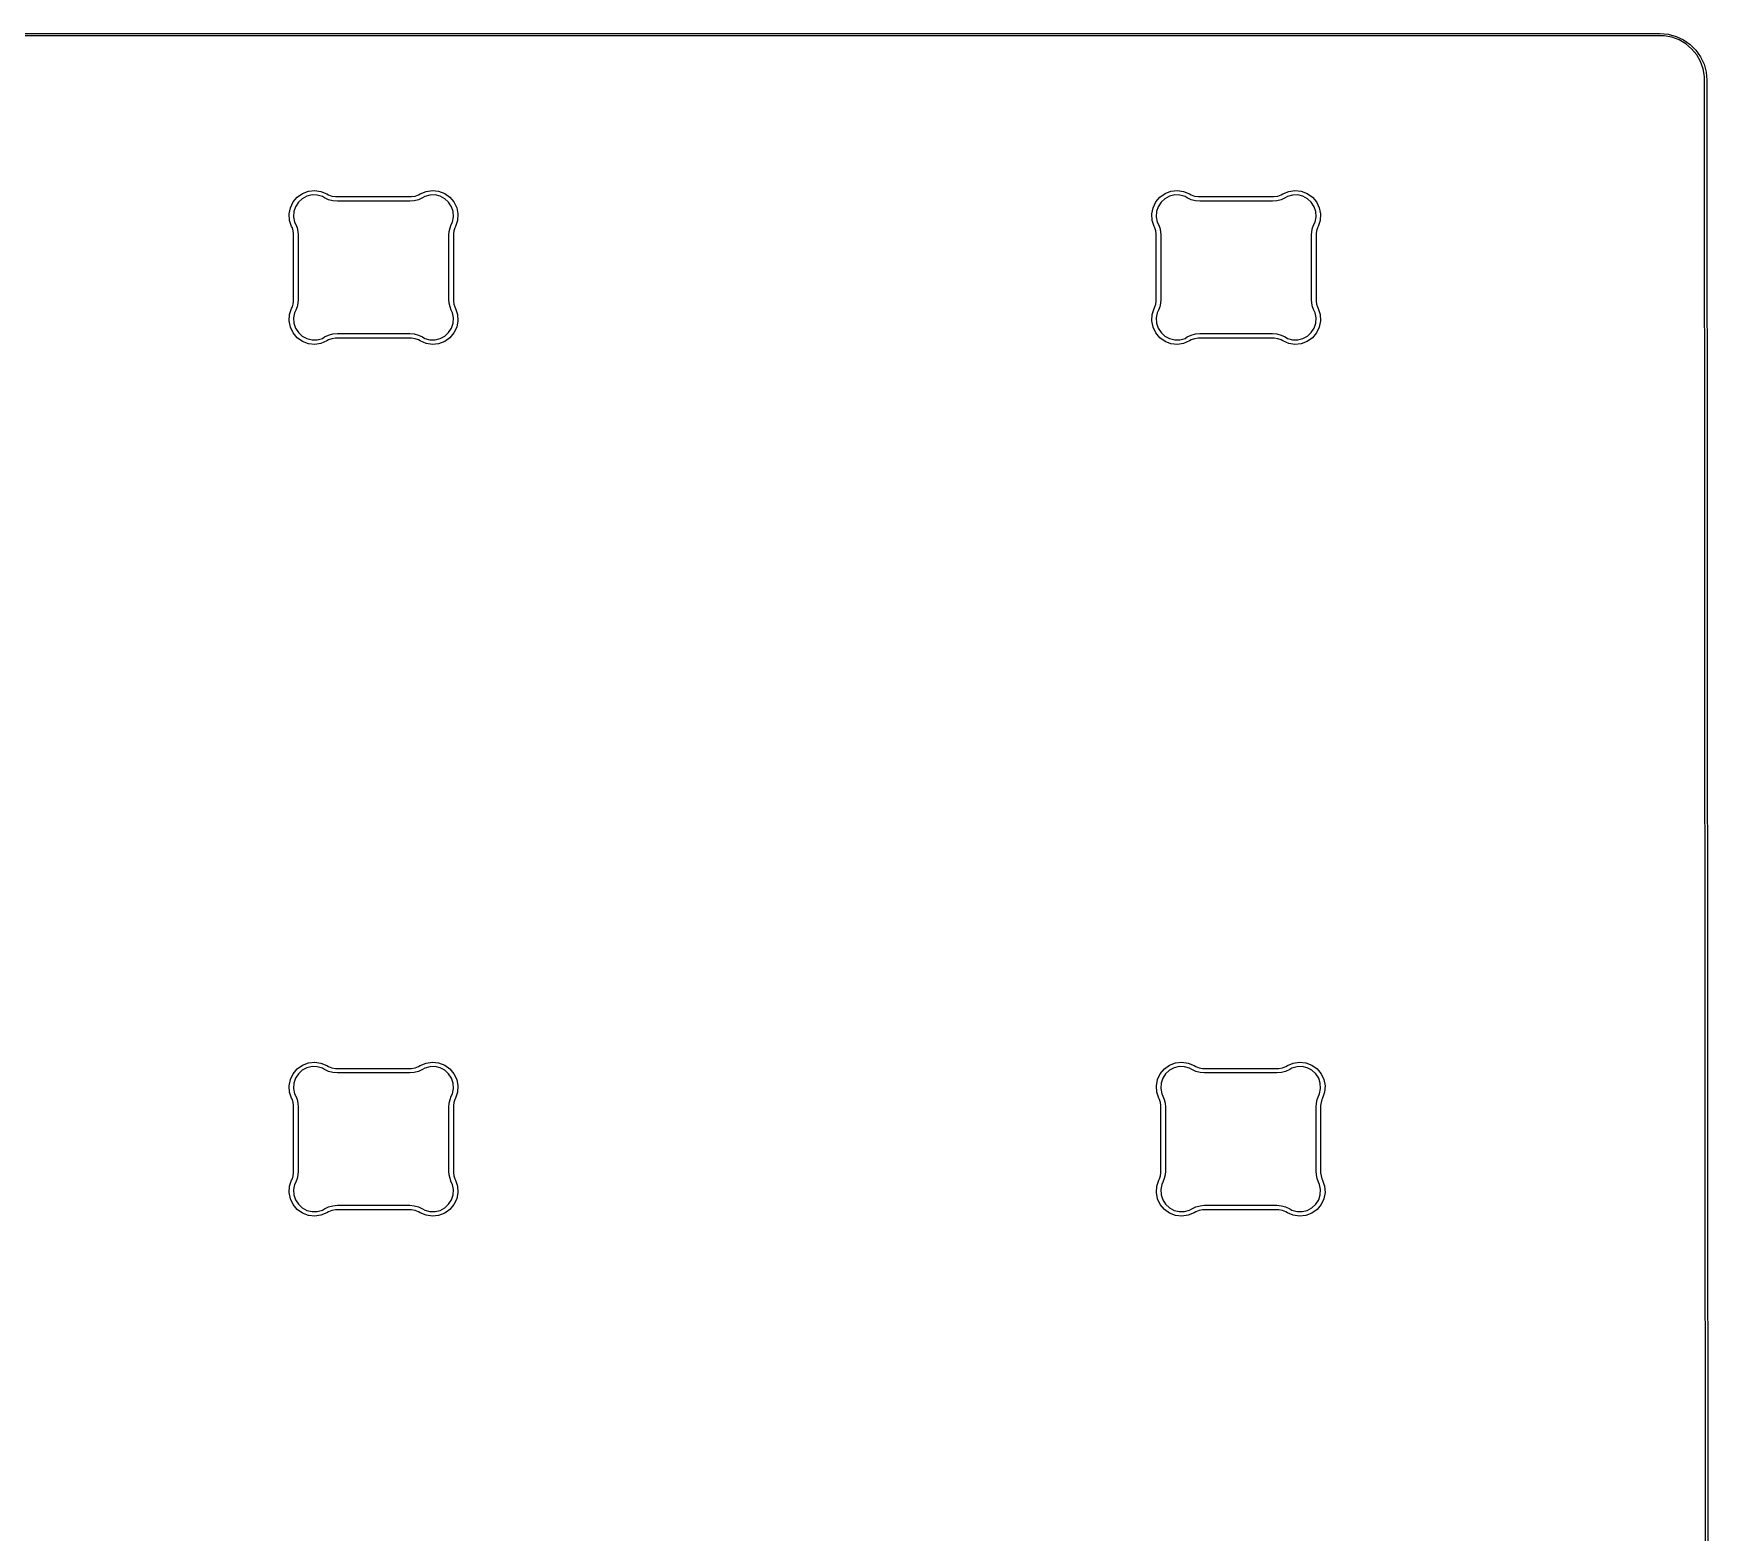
# Model space of a CAD drawing. Header units: inches. Extents: x 0.1 to 12.1, y -5.6 to -1.9.
# Drawn here: x 10.64 to 12.085, y -3.455 to -2.162 of the extents above; entities that cross this region are included whole.
import ezdxf

# ---------------------------------------------------------------- set-up
doc = ezdxf.new("R2010")
doc.units = ezdxf.units.IN
doc.header["$MEASUREMENT"] = 0
doc.layers.add('Edge.Cuts', color=254, linetype='CONTINUOUS', true_color=0xd0d2cd)

msp = doc.modelspace()

# ---------------------------------------------------------------- linework, layer by layer
at = {"layer": 'Edge.Cuts', "linetype": 'CONTINUOUS'}
for p, q in [((10.5827, -2.1624), (12.0047, -2.1624)), ((12.0047, -2.1644), (10.5827, -2.1644)), ((12.0047, -2.1624), (12.0433, -2.1624)), ((12.0433, -2.1644), (12.0047, -2.1644)), ((12.0047, -2.1644), (12.0047, -2.1644)), ((12.0047, -2.1644), (12.0047, -2.1644)), ((12.0433, -2.1624), (12.0433, -2.1624)), ((12.0433, -2.1624), (12.0433, -2.1624)), ((12.0433, -2.1624), (12.0503, -2.1631)), ((12.0467, -2.1644), (12.0433, -2.1644)), ((12.0533, -2.1656), (12.0467, -2.1644)), ((12.0503, -2.1631), (12.0571, -2.1649)), ((12.0596, -2.1679), (12.0533, -2.1656)), ((12.0571, -2.1649), (12.0635, -2.1678)), ((12.0654, -2.1712), (12.0596, -2.1679)), ((12.0635, -2.1678), (12.0692, -2.1719)), ((12.0705, -2.1755), (12.0654, -2.1712)), ((12.0692, -2.1719), (12.0742, -2.1768)), ((12.0749, -2.1807), (12.0705, -2.1755)), ((12.0742, -2.1768), (12.0782, -2.1826)), ((12.0782, -2.1865), (12.0749, -2.1807)), ((12.0782, -2.1826), (12.0812, -2.189)), ((12.0805, -2.1928), (12.0782, -2.1865)), ((12.0817, -2.1994), (12.0805, -2.1928)), ((12.0812, -2.189), (12.083, -2.1958)), ((12.083, -2.1958), (12.0837, -2.2028)), ((12.0817, -2.2028), (12.0817, -2.1994)), ((12.0831, -4.3751), (12.0817, -2.2028)), ((12.0837, -2.2028), (12.0837, -2.2028)), ((12.0837, -2.2028), (12.085, -4.3751)), ((10.8618, -2.3127), (10.8642, -2.3077)), ((10.8642, -2.3077), (10.8677, -2.3035)), ((10.8687, -2.3079), (10.8663, -2.3118)), ((10.8677, -2.3035), (10.8722, -2.3003)), ((10.872, -2.3049), (10.8687, -2.3079)), ((10.876, -2.3027), (10.872, -2.3049)), ((10.8722, -2.3003), (10.8773, -2.2984)), ((10.8805, -2.3017), (10.876, -2.3027)), ((10.8773, -2.2984), (10.8828, -2.2978)), ((10.885, -2.3018), (10.8805, -2.3017)), ((10.8828, -2.2978), (10.8882, -2.2986)), ((10.8894, -2.303), (10.885, -2.3018)), ((10.8882, -2.2986), (10.8933, -2.3007)), ((10.8913, -2.3041), (10.8894, -2.303)), ((10.8948, -2.3058), (10.8913, -2.3041)), ((10.8933, -2.3007), (10.8947, -2.3015)), ((10.8947, -2.3015), (10.8976, -2.3026)), ((10.8985, -2.3068), (10.8948, -2.3058)), ((10.8976, -2.3026), (10.9007, -2.3031)), ((10.9023, -2.3071), (10.8985, -2.3068)), ((10.9007, -2.3031), (10.9023, -2.3031)), ((10.9023, -2.3031), (10.9648, -2.3031)), ((10.9648, -2.3071), (10.9023, -2.3071)), ((10.9648, -2.3031), (10.9664, -2.3031)), ((10.9686, -2.3068), (10.9648, -2.3071)), ((10.9664, -2.3031), (10.9695, -2.3026)), ((10.9723, -2.3058), (10.9686, -2.3068)), ((10.9695, -2.3026), (10.9724, -2.3015)), ((10.9757, -2.3041), (10.9723, -2.3058)), ((10.9724, -2.3015), (10.9737, -2.3007)), ((10.9737, -2.3007), (10.9788, -2.2986)), ((10.9737, -2.3007), (10.9737, -2.3007)), ((10.9777, -2.303), (10.9757, -2.3041)), ((10.9757, -2.3041), (10.9757, -2.3041)), ((10.9821, -2.3018), (10.9777, -2.303)), ((10.9788, -2.2986), (10.9843, -2.2978)), ((10.9866, -2.3017), (10.9821, -2.3018)), ((10.9843, -2.2978), (10.9897, -2.2984)), ((10.991, -2.3027), (10.9866, -2.3017)), ((10.9897, -2.2984), (10.9949, -2.3003)), ((10.995, -2.3049), (10.991, -2.3027)), ((10.9949, -2.3003), (10.9994, -2.3035)), ((10.9983, -2.3079), (10.995, -2.3049)), ((11.0008, -2.3118), (10.9983, -2.3079)), ((10.9994, -2.3035), (11.0029, -2.3077)), ((11.0029, -2.3077), (11.0053, -2.3127)), ((11.6059, -2.3127), (11.6083, -2.3077)), ((11.6083, -2.3077), (11.6118, -2.3035)), ((11.6128, -2.3079), (11.6104, -2.3118)), ((11.6118, -2.3035), (11.6163, -2.3003)), ((11.6161, -2.3049), (11.6128, -2.3079)), ((11.6201, -2.3027), (11.6161, -2.3049)), ((11.6163, -2.3003), (11.6214, -2.2984)), ((11.6246, -2.3017), (11.6201, -2.3027)), ((11.6214, -2.2984), (11.6269, -2.2978)), ((11.6291, -2.3018), (11.6246, -2.3017)), ((11.6269, -2.2978), (11.6323, -2.2986)), ((11.6335, -2.303), (11.6291, -2.3018)), ((11.6323, -2.2986), (11.6374, -2.3007)), ((11.6354, -2.3041), (11.6335, -2.303)), ((11.6389, -2.3058), (11.6354, -2.3041)), ((11.6374, -2.3007), (11.6388, -2.3015)), ((11.6388, -2.3015), (11.6417, -2.3026)), ((11.6425, -2.3068), (11.6389, -2.3058)), ((11.6417, -2.3026), (11.6448, -2.3031)), ((11.6463, -2.3071), (11.6425, -2.3068)), ((11.6448, -2.3031), (11.6463, -2.3031)), ((11.6463, -2.3031), (11.7089, -2.3031)), ((11.7089, -2.3071), (11.6463, -2.3071)), ((11.7089, -2.3031), (11.7105, -2.3031)), ((11.7127, -2.3068), (11.7089, -2.3071)), ((11.7105, -2.3031), (11.7135, -2.3026)), ((11.7164, -2.3058), (11.7127, -2.3068)), ((11.7135, -2.3026), (11.7165, -2.3015)), ((11.7198, -2.3041), (11.7164, -2.3058)), ((11.7165, -2.3015), (11.7178, -2.3007)), ((11.7178, -2.3007), (11.7229, -2.2986)), ((11.7178, -2.3007), (11.7178, -2.3007)), ((11.7218, -2.303), (11.7198, -2.3041)), ((11.7198, -2.3041), (11.7198, -2.3041)), ((11.7262, -2.3018), (11.7218, -2.303)), ((11.7229, -2.2986), (11.7283, -2.2978)), ((11.7307, -2.3017), (11.7262, -2.3018)), ((11.7283, -2.2978), (11.7338, -2.2984)), ((11.7351, -2.3027), (11.7307, -2.3017)), ((11.7338, -2.2984), (11.739, -2.3003)), ((11.7391, -2.3049), (11.7351, -2.3027)), ((11.739, -2.3003), (11.7434, -2.3035)), ((11.7424, -2.3079), (11.7391, -2.3049)), ((11.7449, -2.3118), (11.7424, -2.3079)), ((11.7434, -2.3035), (11.747, -2.3077)), ((11.747, -2.3077), (11.7493, -2.3127)), ((10.8608, -2.3181), (10.8618, -2.3127)), ((10.8611, -2.3236), (10.8608, -2.3181)), ((10.8629, -2.3288), (10.8611, -2.3236)), ((10.8648, -2.3161), (10.8646, -2.3206)), ((10.8646, -2.3206), (10.8654, -2.3251)), ((10.8663, -2.3118), (10.8648, -2.3161)), ((10.8654, -2.3251), (10.8664, -2.3271)), ((11.0006, -2.3271), (11.0016, -2.3251)), ((11.0022, -2.3161), (11.0008, -2.3118)), ((11.0016, -2.3251), (11.0025, -2.3206)), ((11.0025, -2.3206), (11.0022, -2.3161)), ((11.0059, -2.3236), (11.0042, -2.3288)), ((11.0053, -2.3127), (11.0063, -2.3181)), ((11.0063, -2.3181), (11.0059, -2.3236)), ((11.6049, -2.3181), (11.6059, -2.3127)), ((11.6052, -2.3236), (11.6049, -2.3181)), ((11.607, -2.3288), (11.6052, -2.3236)), ((11.6089, -2.3161), (11.6087, -2.3206)), ((11.6087, -2.3206), (11.6095, -2.3251)), ((11.6104, -2.3118), (11.6089, -2.3161)), ((11.6095, -2.3251), (11.6105, -2.3271)), ((11.7447, -2.3271), (11.7457, -2.3251)), ((11.7463, -2.3161), (11.7449, -2.3118)), ((11.7457, -2.3251), (11.7466, -2.3206)), ((11.7466, -2.3206), (11.7463, -2.3161)), ((11.75, -2.3236), (11.7483, -2.3288)), ((11.7493, -2.3127), (11.7504, -2.3181)), ((11.7504, -2.3181), (11.75, -2.3236)), ((10.8635, -2.33), (10.8629, -2.3288)), ((10.8642, -2.3326), (10.8635, -2.33)), ((10.8646, -2.3352), (10.8642, -2.3326)), ((10.8646, -2.3365), (10.8646, -2.3352)), ((10.8646, -2.3918), (10.8646, -2.3365)), ((10.8664, -2.3271), (10.8664, -2.3271)), ((10.8664, -2.3271), (10.8676, -2.3301)), ((10.8676, -2.3301), (10.8683, -2.3333)), ((10.8683, -2.3333), (10.8686, -2.3365)), ((10.8686, -2.3365), (10.8686, -2.3918)), ((10.9985, -2.3365), (10.9987, -2.3333)), ((10.9985, -2.3918), (10.9985, -2.3365)), ((10.9985, -2.3365), (10.9985, -2.3365)), ((10.9985, -2.3365), (10.9985, -2.3365)), ((10.9987, -2.3333), (10.9995, -2.3301)), ((10.9995, -2.3301), (11.0006, -2.3271)), ((11.0006, -2.3271), (11.0006, -2.3271)), ((11.0006, -2.3271), (11.0006, -2.3271)), ((11.0028, -2.3326), (11.0024, -2.3352)), ((11.0024, -2.3352), (11.0024, -2.3365)), ((11.0024, -2.3365), (11.0024, -2.3918)), ((11.0036, -2.33), (11.0028, -2.3326)), ((11.0042, -2.3288), (11.0036, -2.33)), ((11.0042, -2.3288), (11.0042, -2.3288)), ((11.6075, -2.33), (11.607, -2.3288)), ((11.6083, -2.3326), (11.6075, -2.33)), ((11.6087, -2.3352), (11.6083, -2.3326)), ((11.6087, -2.3365), (11.6087, -2.3352)), ((11.6087, -2.3918), (11.6087, -2.3365)), ((11.6105, -2.3271), (11.6105, -2.3271)), ((11.6105, -2.3271), (11.6117, -2.3301)), ((11.6117, -2.3301), (11.6124, -2.3333)), ((11.6124, -2.3333), (11.6127, -2.3365)), ((11.6127, -2.3365), (11.6127, -2.3918)), ((11.7426, -2.3365), (11.7428, -2.3333)), ((11.7426, -2.3918), (11.7426, -2.3365)), ((11.7426, -2.3365), (11.7426, -2.3365)), ((11.7426, -2.3365), (11.7426, -2.3365)), ((11.7428, -2.3333), (11.7435, -2.3301)), ((11.7435, -2.3301), (11.7447, -2.3271)), ((11.7447, -2.3271), (11.7447, -2.3271)), ((11.7447, -2.3271), (11.7447, -2.3271)), ((11.7469, -2.3326), (11.7465, -2.3352)), ((11.7465, -2.3352), (11.7465, -2.3365)), ((11.7465, -2.3365), (11.7465, -2.3918)), ((11.7477, -2.33), (11.7469, -2.3326)), ((11.7483, -2.3288), (11.7477, -2.33)), ((11.7483, -2.3288), (11.7483, -2.3288)), ((10.8629, -2.3995), (10.8635, -2.3983)), ((10.8635, -2.3983), (10.8642, -2.3958)), ((10.8642, -2.3958), (10.8646, -2.3932)), ((10.8646, -2.3932), (10.8646, -2.3918)), ((10.8646, -2.3918), (10.8646, -2.3918)), ((10.8676, -2.3982), (10.8664, -2.4012)), ((10.8683, -2.3951), (10.8676, -2.3982)), ((10.8686, -2.3918), (10.8683, -2.3951)), ((10.8686, -2.3918), (10.8686, -2.3918)), ((10.9987, -2.3951), (10.9985, -2.3918)), ((10.9995, -2.3982), (10.9987, -2.3951)), ((11.0006, -2.4012), (10.9995, -2.3982)), ((11.0024, -2.3918), (11.0024, -2.3918)), ((11.0024, -2.3918), (11.0024, -2.3932)), ((11.0024, -2.3932), (11.0028, -2.3958)), ((11.0028, -2.3958), (11.0036, -2.3983)), ((11.0036, -2.3983), (11.0042, -2.3995)), ((11.607, -2.3995), (11.6075, -2.3983)), ((11.6075, -2.3983), (11.6083, -2.3958)), ((11.6083, -2.3958), (11.6087, -2.3932)), ((11.6087, -2.3932), (11.6087, -2.3918)), ((11.6087, -2.3918), (11.6087, -2.3918)), ((11.6117, -2.3982), (11.6105, -2.4012)), ((11.6124, -2.3951), (11.6117, -2.3982)), ((11.6127, -2.3918), (11.6124, -2.3951)), ((11.6127, -2.3918), (11.6127, -2.3918)), ((11.7428, -2.3951), (11.7426, -2.3918)), ((11.7435, -2.3982), (11.7428, -2.3951)), ((11.7447, -2.4012), (11.7435, -2.3982)), ((11.7465, -2.3918), (11.7465, -2.3918)), ((11.7465, -2.3918), (11.7465, -2.3932)), ((11.7465, -2.3932), (11.7469, -2.3958)), ((11.7469, -2.3958), (11.7477, -2.3983)), ((11.7477, -2.3983), (11.7483, -2.3995)), ((10.8608, -2.4102), (10.8611, -2.4048)), ((10.8618, -2.4156), (10.8608, -2.4102)), ((10.8611, -2.4048), (10.8629, -2.3995)), ((10.8654, -2.4033), (10.8646, -2.4077)), ((10.8646, -2.4077), (10.8648, -2.4123)), ((10.8648, -2.4123), (10.8663, -2.4166)), ((10.8664, -2.4012), (10.8654, -2.4033)), ((11.0016, -2.4033), (11.0006, -2.4012)), ((11.0008, -2.4166), (11.0022, -2.4123)), ((11.0025, -2.4077), (11.0016, -2.4033)), ((11.0022, -2.4123), (11.0025, -2.4077)), ((11.0042, -2.3995), (11.0042, -2.3995)), ((11.0042, -2.3995), (11.0059, -2.4048)), ((11.0063, -2.4102), (11.0053, -2.4156)), ((11.0059, -2.4048), (11.0063, -2.4102)), ((11.6049, -2.4102), (11.6052, -2.4048)), ((11.6059, -2.4156), (11.6049, -2.4102)), ((11.6052, -2.4048), (11.607, -2.3995)), ((11.6095, -2.4033), (11.6087, -2.4077)), ((11.6087, -2.4077), (11.6089, -2.4123)), ((11.6089, -2.4123), (11.6104, -2.4166)), ((11.6105, -2.4012), (11.6095, -2.4033)), ((11.7457, -2.4033), (11.7447, -2.4012)), ((11.7449, -2.4166), (11.7463, -2.4123)), ((11.7466, -2.4077), (11.7457, -2.4033)), ((11.7463, -2.4123), (11.7466, -2.4077)), ((11.7483, -2.3995), (11.7483, -2.3995)), ((11.7483, -2.3995), (11.75, -2.4048)), ((11.7504, -2.4102), (11.7493, -2.4156)), ((11.75, -2.4048), (11.7504, -2.4102)), ((10.8642, -2.4206), (10.8618, -2.4156)), ((10.8677, -2.4248), (10.8642, -2.4206)), ((10.8663, -2.4166), (10.8687, -2.4204)), ((10.8722, -2.428), (10.8677, -2.4248)), ((10.8687, -2.4204), (10.872, -2.4235)), ((10.872, -2.4235), (10.876, -2.4256)), ((10.876, -2.4256), (10.8805, -2.4267)), ((10.8805, -2.4267), (10.885, -2.4266)), ((10.885, -2.4266), (10.8894, -2.4254)), ((10.8894, -2.4254), (10.8913, -2.4242)), ((10.8913, -2.4242), (10.8948, -2.4226)), ((10.8947, -2.4268), (10.8933, -2.4276)), ((10.8976, -2.4257), (10.8947, -2.4268)), ((10.8948, -2.4226), (10.8985, -2.4216)), ((10.9007, -2.4252), (10.8976, -2.4257)), ((10.8985, -2.4216), (10.9023, -2.4213)), ((10.9023, -2.4252), (10.9007, -2.4252)), ((10.9023, -2.4213), (10.9648, -2.4213)), ((10.9648, -2.4252), (10.9023, -2.4252)), ((10.9648, -2.4213), (10.9648, -2.4213)), ((10.9648, -2.4213), (10.9686, -2.4216)), ((10.9664, -2.4252), (10.9648, -2.4252)), ((10.9648, -2.4252), (10.9648, -2.4252)), ((10.9695, -2.4257), (10.9664, -2.4252)), ((10.9686, -2.4216), (10.9723, -2.4226)), ((10.9724, -2.4268), (10.9695, -2.4257)), ((10.9723, -2.4226), (10.9757, -2.4242)), ((10.9737, -2.4276), (10.9724, -2.4268)), ((10.9757, -2.4242), (10.9777, -2.4254)), ((10.9777, -2.4254), (10.9821, -2.4266)), ((10.9821, -2.4266), (10.9866, -2.4267)), ((10.9866, -2.4267), (10.991, -2.4256)), ((10.991, -2.4256), (10.995, -2.4235)), ((10.9994, -2.4248), (10.9949, -2.428)), ((10.995, -2.4235), (10.9983, -2.4204)), ((10.9983, -2.4204), (11.0008, -2.4166)), ((11.0029, -2.4206), (10.9994, -2.4248)), ((11.0053, -2.4156), (11.0029, -2.4206)), ((11.6083, -2.4206), (11.6059, -2.4156)), ((11.6118, -2.4248), (11.6083, -2.4206)), ((11.6104, -2.4166), (11.6128, -2.4204)), ((11.6163, -2.428), (11.6118, -2.4248)), ((11.6128, -2.4204), (11.6161, -2.4235)), ((11.6161, -2.4235), (11.6201, -2.4256)), ((11.6201, -2.4256), (11.6246, -2.4267)), ((11.6246, -2.4267), (11.6291, -2.4266)), ((11.6291, -2.4266), (11.6335, -2.4254)), ((11.6335, -2.4254), (11.6354, -2.4242)), ((11.6354, -2.4242), (11.6389, -2.4226)), ((11.6388, -2.4268), (11.6374, -2.4276)), ((11.6417, -2.4257), (11.6388, -2.4268)), ((11.6389, -2.4226), (11.6425, -2.4216)), ((11.6448, -2.4252), (11.6417, -2.4257)), ((11.6425, -2.4216), (11.6463, -2.4213)), ((11.6463, -2.4252), (11.6448, -2.4252)), ((11.6463, -2.4213), (11.7089, -2.4213)), ((11.7089, -2.4252), (11.6463, -2.4252)), ((11.7089, -2.4213), (11.7089, -2.4213)), ((11.7089, -2.4213), (11.7127, -2.4216)), ((11.7105, -2.4252), (11.7089, -2.4252)), ((11.7089, -2.4252), (11.7089, -2.4252)), ((11.7135, -2.4257), (11.7105, -2.4252)), ((11.7127, -2.4216), (11.7164, -2.4226)), ((11.7165, -2.4268), (11.7135, -2.4257)), ((11.7164, -2.4226), (11.7198, -2.4242)), ((11.7178, -2.4276), (11.7165, -2.4268)), ((11.7198, -2.4242), (11.7218, -2.4254)), ((11.7218, -2.4254), (11.7262, -2.4266)), ((11.7262, -2.4266), (11.7307, -2.4267)), ((11.7307, -2.4267), (11.7351, -2.4256)), ((11.7351, -2.4256), (11.7391, -2.4235)), ((11.7434, -2.4248), (11.739, -2.428)), ((11.7391, -2.4235), (11.7424, -2.4204)), ((11.7424, -2.4204), (11.7449, -2.4166)), ((11.747, -2.4206), (11.7434, -2.4248)), ((11.7493, -2.4156), (11.747, -2.4206)), ((10.8773, -2.43), (10.8722, -2.428)), ((10.8828, -2.4306), (10.8773, -2.43)), ((10.8882, -2.4298), (10.8828, -2.4306)), ((10.8933, -2.4276), (10.8882, -2.4298)), ((10.9788, -2.4298), (10.9737, -2.4276)), ((10.9843, -2.4306), (10.9788, -2.4298)), ((10.9897, -2.43), (10.9843, -2.4306)), ((10.9949, -2.428), (10.9897, -2.43)), ((11.6214, -2.43), (11.6163, -2.428)), ((11.6269, -2.4306), (11.6214, -2.43)), ((11.6323, -2.4298), (11.6269, -2.4306)), ((11.6374, -2.4276), (11.6323, -2.4298)), ((11.7229, -2.4298), (11.7178, -2.4276)), ((11.7283, -2.4306), (11.7229, -2.4298)), ((11.7338, -2.43), (11.7283, -2.4306)), ((11.739, -2.428), (11.7338, -2.43)), ((10.8618, -3.0647), (10.8642, -3.0597)), ((10.8642, -3.0597), (10.8677, -3.0555)), ((10.8687, -3.0599), (10.8663, -3.0637)), ((10.8677, -3.0555), (10.8722, -3.0523)), ((10.872, -3.0568), (10.8687, -3.0599)), ((10.876, -3.0547), (10.872, -3.0568)), ((10.8722, -3.0523), (10.8773, -3.0503)), ((10.8805, -3.0536), (10.876, -3.0547)), ((10.8773, -3.0503), (10.8828, -3.0497)), ((10.885, -3.0537), (10.8805, -3.0536)), ((10.8828, -3.0497), (10.8882, -3.0505)), ((10.8894, -3.055), (10.885, -3.0537)), ((10.8882, -3.0505), (10.8933, -3.0527)), ((10.8913, -3.0561), (10.8894, -3.055)), ((10.8948, -3.0577), (10.8913, -3.0561)), ((10.8933, -3.0527), (10.8947, -3.0535)), ((10.8947, -3.0535), (10.8976, -3.0546)), ((10.8985, -3.0587), (10.8948, -3.0577)), ((10.8976, -3.0546), (10.9007, -3.0551)), ((10.9023, -3.0591), (10.8985, -3.0587)), ((10.9007, -3.0551), (10.9023, -3.0551)), ((10.9023, -3.0551), (10.9648, -3.0551)), ((10.9648, -3.0591), (10.9023, -3.0591)), ((10.9648, -3.0551), (10.9664, -3.0551)), ((10.9686, -3.0587), (10.9648, -3.0591)), ((10.9664, -3.0551), (10.9695, -3.0546)), ((10.9723, -3.0577), (10.9686, -3.0587)), ((10.9695, -3.0546), (10.9724, -3.0535)), ((10.9757, -3.0561), (10.9723, -3.0577)), ((10.9724, -3.0535), (10.9737, -3.0527)), ((10.9737, -3.0527), (10.9788, -3.0505)), ((10.9737, -3.0527), (10.9737, -3.0527)), ((10.9777, -3.055), (10.9757, -3.0561)), ((10.9757, -3.0561), (10.9757, -3.0561)), ((10.9821, -3.0537), (10.9777, -3.055)), ((10.9788, -3.0505), (10.9843, -3.0497)), ((10.9866, -3.0536), (10.9821, -3.0537)), ((10.9843, -3.0497), (10.9897, -3.0503)), ((10.991, -3.0547), (10.9866, -3.0536)), ((10.9897, -3.0503), (10.9949, -3.0523)), ((10.995, -3.0568), (10.991, -3.0547)), ((10.9949, -3.0523), (10.9994, -3.0555)), ((10.9983, -3.0599), (10.995, -3.0568)), ((11.0008, -3.0637), (10.9983, -3.0599)), ((10.9994, -3.0555), (11.0029, -3.0597)), ((11.0029, -3.0597), (11.0053, -3.0647)), ((11.6098, -3.0647), (11.6122, -3.0597)), ((11.6122, -3.0597), (11.6157, -3.0555)), ((11.6167, -3.0599), (11.6143, -3.0637)), ((11.6157, -3.0555), (11.6202, -3.0523)), ((11.6201, -3.0568), (11.6167, -3.0599)), ((11.6241, -3.0547), (11.6201, -3.0568)), ((11.6202, -3.0523), (11.6254, -3.0503)), ((11.6285, -3.0536), (11.6241, -3.0547)), ((11.6254, -3.0503), (11.6308, -3.0497)), ((11.633, -3.0537), (11.6285, -3.0536)), ((11.6308, -3.0497), (11.6363, -3.0505)), ((11.6374, -3.055), (11.633, -3.0537)), ((11.6363, -3.0505), (11.6413, -3.0527)), ((11.6394, -3.0561), (11.6374, -3.055)), ((11.6428, -3.0577), (11.6394, -3.0561)), ((11.6413, -3.0527), (11.6427, -3.0535)), ((11.6427, -3.0535), (11.6456, -3.0546)), ((11.6465, -3.0587), (11.6428, -3.0577)), ((11.6456, -3.0546), (11.6487, -3.0551)), ((11.6503, -3.0591), (11.6465, -3.0587)), ((11.6487, -3.0551), (11.6503, -3.0551)), ((11.6503, -3.0551), (11.7128, -3.0551)), ((11.7128, -3.0591), (11.6503, -3.0591)), ((11.7128, -3.0551), (11.7144, -3.0551)), ((11.7166, -3.0587), (11.7128, -3.0591)), ((11.7144, -3.0551), (11.7175, -3.0546)), ((11.7203, -3.0577), (11.7166, -3.0587)), ((11.7175, -3.0546), (11.7204, -3.0535)), ((11.7238, -3.0561), (11.7203, -3.0577)), ((11.7204, -3.0535), (11.7218, -3.0527)), ((11.7218, -3.0527), (11.7268, -3.0505)), ((11.7218, -3.0527), (11.7218, -3.0527)), ((11.7257, -3.055), (11.7238, -3.0561)), ((11.7238, -3.0561), (11.7238, -3.0561)), ((11.7301, -3.0537), (11.7257, -3.055)), ((11.7268, -3.0505), (11.7323, -3.0497)), ((11.7346, -3.0536), (11.7301, -3.0537)), ((11.7323, -3.0497), (11.7378, -3.0503)), ((11.739, -3.0547), (11.7346, -3.0536)), ((11.7378, -3.0503), (11.7429, -3.0523)), ((11.743, -3.0568), (11.739, -3.0547)), ((11.7429, -3.0523), (11.7474, -3.0555)), ((11.7464, -3.0599), (11.743, -3.0568)), ((11.7488, -3.0637), (11.7464, -3.0599)), ((11.7474, -3.0555), (11.7509, -3.0597)), ((11.7509, -3.0597), (11.7533, -3.0647)), ((10.8608, -3.0701), (10.8618, -3.0647)), ((10.8611, -3.0756), (10.8608, -3.0701)), ((10.8629, -3.0808), (10.8611, -3.0756)), ((10.8648, -3.068), (10.8646, -3.0726)), ((10.8646, -3.0726), (10.8654, -3.077)), ((10.8663, -3.0637), (10.8648, -3.068)), ((10.8654, -3.077), (10.8664, -3.0791)), ((11.0006, -3.0791), (11.0016, -3.077)), ((11.0022, -3.068), (11.0008, -3.0637)), ((11.0016, -3.077), (11.0025, -3.0726)), ((11.0025, -3.0726), (11.0022, -3.068)), ((11.0059, -3.0756), (11.0042, -3.0808)), ((11.0053, -3.0647), (11.0063, -3.0701)), ((11.0063, -3.0701), (11.0059, -3.0756)), ((11.6088, -3.0701), (11.6098, -3.0647)), ((11.6092, -3.0756), (11.6088, -3.0701)), ((11.6109, -3.0808), (11.6092, -3.0756)), ((11.6129, -3.068), (11.6126, -3.0726)), ((11.6126, -3.0726), (11.6135, -3.077)), ((11.6143, -3.0637), (11.6129, -3.068)), ((11.6135, -3.077), (11.6145, -3.0791)), ((11.7487, -3.0791), (11.7496, -3.077)), ((11.7502, -3.068), (11.7488, -3.0637)), ((11.7496, -3.077), (11.7505, -3.0726)), ((11.7505, -3.0726), (11.7502, -3.068)), ((11.7539, -3.0756), (11.7522, -3.0808)), ((11.7533, -3.0647), (11.7543, -3.0701)), ((11.7543, -3.0701), (11.7539, -3.0756)), ((10.8635, -3.082), (10.8629, -3.0808)), ((10.8642, -3.0845), (10.8635, -3.082)), ((10.8646, -3.0871), (10.8642, -3.0845)), ((10.8646, -3.0885), (10.8646, -3.0871)), ((10.8646, -3.1438), (10.8646, -3.0885)), ((10.8664, -3.0791), (10.8664, -3.0791)), ((10.8664, -3.0791), (10.8676, -3.0821)), ((10.8676, -3.0821), (10.8683, -3.0852)), ((10.8683, -3.0852), (10.8686, -3.0885)), ((10.8686, -3.0885), (10.8686, -3.1438)), ((10.9985, -3.0885), (10.9987, -3.0852)), ((10.9985, -3.1438), (10.9985, -3.0885)), ((10.9985, -3.0885), (10.9985, -3.0885)), ((10.9985, -3.0885), (10.9985, -3.0885)), ((10.9987, -3.0852), (10.9995, -3.0821)), ((10.9995, -3.0821), (11.0006, -3.0791)), ((11.0006, -3.0791), (11.0006, -3.0791)), ((11.0006, -3.0791), (11.0006, -3.0791)), ((11.0028, -3.0845), (11.0024, -3.0871)), ((11.0024, -3.0871), (11.0024, -3.0885)), ((11.0024, -3.0885), (11.0024, -3.1438)), ((11.0036, -3.082), (11.0028, -3.0845)), ((11.0042, -3.0808), (11.0036, -3.082)), ((11.0042, -3.0808), (11.0042, -3.0808)), ((11.6115, -3.082), (11.6109, -3.0808)), ((11.6123, -3.0845), (11.6115, -3.082)), ((11.6127, -3.0871), (11.6123, -3.0845)), ((11.6127, -3.0885), (11.6127, -3.0871)), ((11.6127, -3.1438), (11.6127, -3.0885)), ((11.6145, -3.0791), (11.6145, -3.0791)), ((11.6145, -3.0791), (11.6156, -3.0821)), ((11.6156, -3.0821), (11.6164, -3.0852)), ((11.6164, -3.0852), (11.6166, -3.0885)), ((11.6166, -3.0885), (11.6166, -3.1438)), ((11.7465, -3.0885), (11.7468, -3.0852)), ((11.7465, -3.1438), (11.7465, -3.0885)), ((11.7465, -3.0885), (11.7465, -3.0885)), ((11.7465, -3.0885), (11.7465, -3.0885)), ((11.7468, -3.0852), (11.7475, -3.0821)), ((11.7475, -3.0821), (11.7487, -3.0791)), ((11.7487, -3.0791), (11.7487, -3.0791)), ((11.7487, -3.0791), (11.7487, -3.0791)), ((11.7509, -3.0845), (11.7505, -3.0871)), ((11.7505, -3.0871), (11.7505, -3.0885)), ((11.7505, -3.0885), (11.7505, -3.1438)), ((11.7516, -3.082), (11.7509, -3.0845)), ((11.7522, -3.0808), (11.7516, -3.082)), ((11.7522, -3.0808), (11.7522, -3.0808)), ((10.8635, -3.1503), (10.8642, -3.1478)), ((10.8642, -3.1478), (10.8646, -3.1451)), ((10.8646, -3.1451), (10.8646, -3.1438)), ((10.8646, -3.1438), (10.8646, -3.1438)), ((10.8683, -3.147), (10.8676, -3.1502)), ((10.8686, -3.1438), (10.8683, -3.147)), ((10.8686, -3.1438), (10.8686, -3.1438)), ((10.9987, -3.147), (10.9985, -3.1438)), ((10.9995, -3.1502), (10.9987, -3.147)), ((11.0024, -3.1438), (11.0024, -3.1438)), ((11.0024, -3.1438), (11.0024, -3.1451)), ((11.0024, -3.1451), (11.0028, -3.1478)), ((11.0028, -3.1478), (11.0036, -3.1503)), ((11.6115, -3.1503), (11.6123, -3.1478)), ((11.6123, -3.1478), (11.6127, -3.1451)), ((11.6127, -3.1451), (11.6127, -3.1438)), ((11.6127, -3.1438), (11.6127, -3.1438)), ((11.6164, -3.147), (11.6156, -3.1502)), ((11.6166, -3.1438), (11.6164, -3.147)), ((11.6166, -3.1438), (11.6166, -3.1438)), ((11.7468, -3.147), (11.7465, -3.1438)), ((11.7475, -3.1502), (11.7468, -3.147)), ((11.7505, -3.1438), (11.7505, -3.1438)), ((11.7505, -3.1438), (11.7505, -3.1451)), ((11.7505, -3.1451), (11.7509, -3.1478)), ((11.7509, -3.1478), (11.7516, -3.1503)), ((10.8608, -3.1622), (10.8611, -3.1567)), ((10.8618, -3.1676), (10.8608, -3.1622)), ((10.8611, -3.1567), (10.8629, -3.1515)), ((10.8629, -3.1515), (10.8635, -3.1503)), ((10.8654, -3.1553), (10.8646, -3.1597)), ((10.8646, -3.1597), (10.8648, -3.1642)), ((10.8664, -3.1532), (10.8654, -3.1553)), ((10.8676, -3.1502), (10.8664, -3.1532)), ((11.0006, -3.1532), (10.9995, -3.1502)), ((11.0016, -3.1553), (11.0006, -3.1532)), ((11.0025, -3.1597), (11.0016, -3.1553)), ((11.0022, -3.1642), (11.0025, -3.1597)), ((11.0036, -3.1503), (11.0042, -3.1515)), ((11.0042, -3.1515), (11.0042, -3.1515)), ((11.0042, -3.1515), (11.0059, -3.1567)), ((11.0063, -3.1622), (11.0053, -3.1676)), ((11.0059, -3.1567), (11.0063, -3.1622)), ((11.6088, -3.1622), (11.6092, -3.1567)), ((11.6098, -3.1676), (11.6088, -3.1622)), ((11.6092, -3.1567), (11.6109, -3.1515)), ((11.6109, -3.1515), (11.6115, -3.1503)), ((11.6135, -3.1553), (11.6126, -3.1597)), ((11.6126, -3.1597), (11.6129, -3.1642)), ((11.6145, -3.1532), (11.6135, -3.1553)), ((11.6156, -3.1502), (11.6145, -3.1532)), ((11.7487, -3.1532), (11.7475, -3.1502)), ((11.7496, -3.1553), (11.7487, -3.1532)), ((11.7505, -3.1597), (11.7496, -3.1553)), ((11.7502, -3.1642), (11.7505, -3.1597)), ((11.7516, -3.1503), (11.7522, -3.1515)), ((11.7522, -3.1515), (11.7522, -3.1515)), ((11.7522, -3.1515), (11.7539, -3.1567)), ((11.7543, -3.1622), (11.7533, -3.1676)), ((11.7539, -3.1567), (11.7543, -3.1622)), ((10.8642, -3.1726), (10.8618, -3.1676)), ((10.8677, -3.1768), (10.8642, -3.1726)), ((10.8648, -3.1642), (10.8663, -3.1685)), ((10.8663, -3.1685), (10.8687, -3.1724)), ((10.8722, -3.18), (10.8677, -3.1768)), ((10.8687, -3.1724), (10.872, -3.1754)), ((10.872, -3.1754), (10.876, -3.1776)), ((10.876, -3.1776), (10.8805, -3.1786)), ((10.8805, -3.1786), (10.885, -3.1786)), ((10.885, -3.1786), (10.8894, -3.1773)), ((10.8894, -3.1773), (10.8913, -3.1762)), ((10.8913, -3.1762), (10.8948, -3.1746)), ((10.8976, -3.1777), (10.8947, -3.1788)), ((10.8948, -3.1746), (10.8985, -3.1736)), ((10.9007, -3.1772), (10.8976, -3.1777)), ((10.8985, -3.1736), (10.9023, -3.1732)), ((10.9023, -3.1772), (10.9007, -3.1772)), ((10.9023, -3.1732), (10.9648, -3.1732)), ((10.9648, -3.1772), (10.9023, -3.1772)), ((10.9648, -3.1732), (10.9648, -3.1732)), ((10.9648, -3.1732), (10.9686, -3.1736)), ((10.9664, -3.1772), (10.9648, -3.1772)), ((10.9648, -3.1772), (10.9648, -3.1772)), ((10.9695, -3.1777), (10.9664, -3.1772)), ((10.9686, -3.1736), (10.9723, -3.1746)), ((10.9724, -3.1788), (10.9695, -3.1777)), ((10.9723, -3.1746), (10.9757, -3.1762)), ((10.9757, -3.1762), (10.9777, -3.1773)), ((10.9777, -3.1773), (10.9821, -3.1786)), ((10.9821, -3.1786), (10.9866, -3.1786)), ((10.9866, -3.1786), (10.991, -3.1776)), ((10.991, -3.1776), (10.995, -3.1754)), ((10.9994, -3.1768), (10.9949, -3.18)), ((10.995, -3.1754), (10.9983, -3.1724)), ((10.9983, -3.1724), (11.0008, -3.1685)), ((11.0029, -3.1726), (10.9994, -3.1768)), ((11.0008, -3.1685), (11.0022, -3.1642)), ((11.0053, -3.1676), (11.0029, -3.1726)), ((11.6122, -3.1726), (11.6098, -3.1676)), ((11.6157, -3.1768), (11.6122, -3.1726)), ((11.6129, -3.1642), (11.6143, -3.1685)), ((11.6143, -3.1685), (11.6167, -3.1724)), ((11.6202, -3.18), (11.6157, -3.1768)), ((11.6167, -3.1724), (11.6201, -3.1754)), ((11.6201, -3.1754), (11.6241, -3.1776)), ((11.6241, -3.1776), (11.6285, -3.1786)), ((11.6285, -3.1786), (11.633, -3.1786)), ((11.633, -3.1786), (11.6374, -3.1773)), ((11.6374, -3.1773), (11.6394, -3.1762)), ((11.6394, -3.1762), (11.6428, -3.1746)), ((11.6456, -3.1777), (11.6427, -3.1788)), ((11.6428, -3.1746), (11.6465, -3.1736)), ((11.6487, -3.1772), (11.6456, -3.1777)), ((11.6465, -3.1736), (11.6503, -3.1732)), ((11.6503, -3.1772), (11.6487, -3.1772)), ((11.6503, -3.1732), (11.7128, -3.1732)), ((11.7128, -3.1772), (11.6503, -3.1772)), ((11.7128, -3.1732), (11.7128, -3.1732)), ((11.7128, -3.1732), (11.7166, -3.1736)), ((11.7144, -3.1772), (11.7128, -3.1772)), ((11.7128, -3.1772), (11.7128, -3.1772)), ((11.7175, -3.1777), (11.7144, -3.1772)), ((11.7166, -3.1736), (11.7203, -3.1746)), ((11.7204, -3.1788), (11.7175, -3.1777)), ((11.7203, -3.1746), (11.7238, -3.1762)), ((11.7238, -3.1762), (11.7257, -3.1773)), ((11.7257, -3.1773), (11.7301, -3.1786)), ((11.7301, -3.1786), (11.7346, -3.1786)), ((11.7346, -3.1786), (11.739, -3.1776)), ((11.739, -3.1776), (11.743, -3.1754)), ((11.7474, -3.1768), (11.7429, -3.18)), ((11.743, -3.1754), (11.7464, -3.1724)), ((11.7464, -3.1724), (11.7488, -3.1685)), ((11.7509, -3.1726), (11.7474, -3.1768)), ((11.7488, -3.1685), (11.7502, -3.1642)), ((11.7533, -3.1676), (11.7509, -3.1726)), ((10.8773, -3.1819), (10.8722, -3.18)), ((10.8828, -3.1825), (10.8773, -3.1819)), ((10.8882, -3.1817), (10.8828, -3.1825)), ((10.8933, -3.1796), (10.8882, -3.1817)), ((10.8947, -3.1788), (10.8933, -3.1796)), ((10.9737, -3.1796), (10.9724, -3.1788)), ((10.9788, -3.1817), (10.9737, -3.1796)), ((10.9843, -3.1825), (10.9788, -3.1817)), ((10.9897, -3.1819), (10.9843, -3.1825)), ((10.9949, -3.18), (10.9897, -3.1819)), ((11.6254, -3.1819), (11.6202, -3.18)), ((11.6308, -3.1825), (11.6254, -3.1819)), ((11.6363, -3.1817), (11.6308, -3.1825)), ((11.6413, -3.1796), (11.6363, -3.1817)), ((11.6427, -3.1788), (11.6413, -3.1796)), ((11.7218, -3.1796), (11.7204, -3.1788)), ((11.7268, -3.1817), (11.7218, -3.1796)), ((11.7323, -3.1825), (11.7268, -3.1817)), ((11.7378, -3.1819), (11.7323, -3.1825)), ((11.7429, -3.18), (11.7378, -3.1819))]:
    msp.add_line(p, q, dxfattribs=at)

doc.saveas('drawing.dxf')
